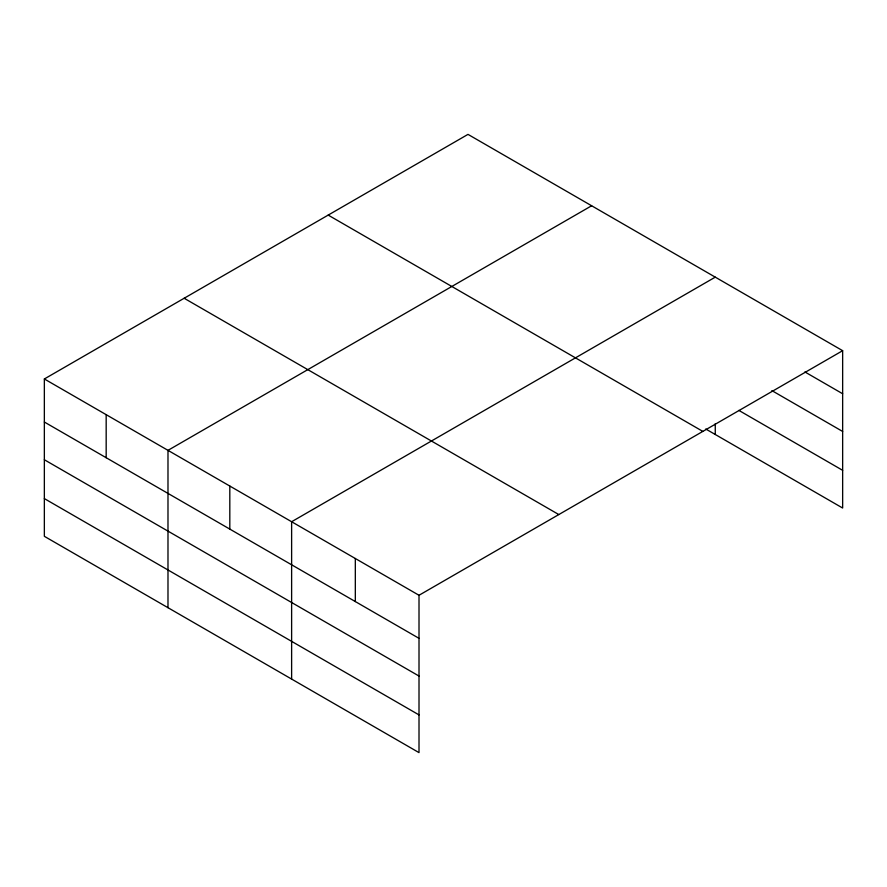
<?xml version="1.0" encoding="UTF-8"?>
<svg xmlns="http://www.w3.org/2000/svg" width="887" height="887" viewBox="0 0 887 887"><rect width="100%" height="100%" fill="white"/><g stroke="black" fill="none" stroke-linecap="round" stroke-linejoin="round"><path stroke-width="1.33" d="M842.65 350.687L467.992 134.38L44.35 378.971L44.35 536.313L419.008 752.619L419.008 595.277L842.65 350.687L842.65 508.029L705.753 428.998M591.629 205.762L167.987 450.352L167.987 607.695M715.266 277.143L291.623 521.733L291.623 679.076M804.908 371.952L842.65 393.75M771.878 390.602L842.65 431.459M738.86 410.393L842.65 470.321M328.19 215.097L702.848 431.404M184.152 298.254L558.81 514.56M44.35 378.971L419.008 595.277M44.35 422.024L419.008 638.33M44.35 459.743L419.008 676.049M44.35 498.594L419.008 714.9M715.266 423.709L715.266 434.486M355.321 558.5L355.321 601.563M229.811 486.043L229.811 529.095M106.174 414.661L106.174 457.714"/></g></svg>
